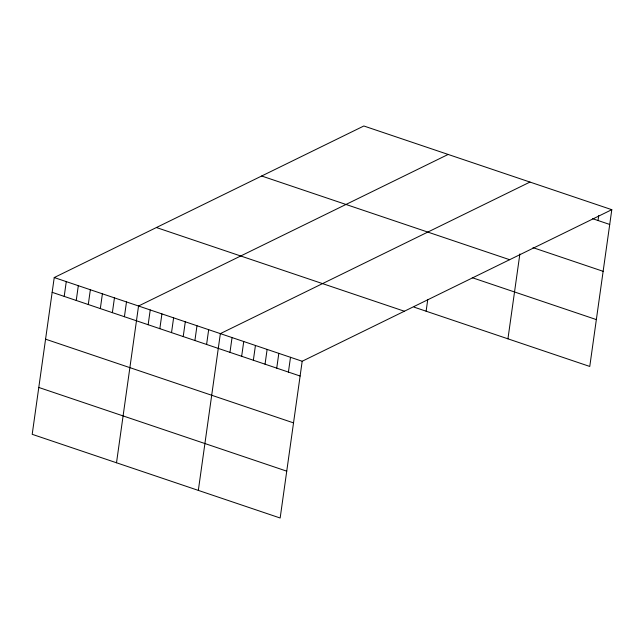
<?xml version="1.0" encoding="UTF-8"?>
<svg xmlns="http://www.w3.org/2000/svg" width="644" height="644" viewBox="0 0 644 644"><rect width="100%" height="100%" fill="white"/><g stroke="black" fill="none" stroke-linecap="round" stroke-linejoin="round"><path stroke-width="0.97" d="M611.8 209.686L363.844 125.991L54.233 277.548L32.2 434.314L280.156 518.009L302.189 361.252L611.8 209.686L589.767 366.452L414.076 307.14M64.199 296.393L66.276 281.613M76.242 300.458L78.318 285.678M88.284 304.523L90.361 289.744M100.327 308.589L102.404 293.809M112.37 312.654L114.447 297.874M124.413 316.719L126.49 301.939M116.508 462.77L138.541 306.005L448.152 154.447M148.152 324.729L150.229 309.957M159.841 328.673L161.918 313.902M171.529 332.618L173.606 317.846M183.218 336.571L185.295 321.791M194.907 340.515L196.983 325.735M206.595 344.459L208.672 329.68M198.328 490.39L220.361 333.632L529.972 182.067M229.972 352.349L232.049 337.577M241.661 356.293L243.738 341.521M253.358 360.238L255.435 345.466M265.046 364.19L267.123 349.41M276.735 368.135L278.812 353.355M288.423 372.079L290.5 357.299M426.119 311.205L427.761 299.492M507.939 338.833L519.877 253.913M598.034 220.514L598.727 215.587M592.641 218.694L609.723 224.458M532.999 247.642L603.138 271.317M261.673 176.005L509.629 259.701M472.269 277.709L596.352 319.593M156.403 227.533L404.36 311.229M54.233 277.548L302.189 361.252M52.156 292.328L300.112 376.024M45.571 339.179L293.527 422.883M38.785 387.455L286.741 471.158"/></g></svg>
